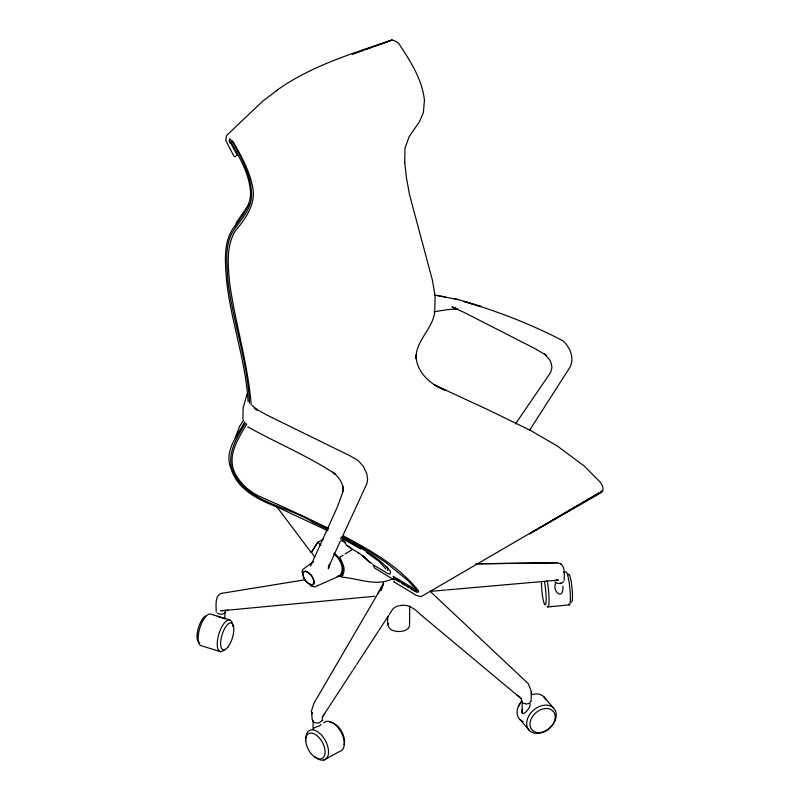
<?xml version="1.0" encoding="UTF-8"?>
<svg xmlns="http://www.w3.org/2000/svg" width="800" height="800" viewBox="0 0 800 800"><rect width="100%" height="100%" fill="white"/><g stroke="black" fill="none" stroke-linecap="round" stroke-linejoin="round"><path stroke-width="1.2" d="M530.07 704.03C531.15 708.22 519.04 720.44 522.58 708.54M409.75 605.95L409.53 625.43A10.95 6.32 0 0 1 409.39 626.42L408.34 628.29L405.4 630.32A10.94 6.31 0 0 1 394.01 630.83C387.26 629.72 386.99 622.12 387.95 616.69M322.2 720.6L322.36 717.28L324.71 713.88M564.14 580.41C564.14 575.4 565.56 566.41 560.15 563.48L560.74 563.75L557.24 562.76L477.8 563.78M531.01 701.31L531.4 691.87L528.43 683.84L429.99 591.19M521.78 700.78L522.51 703.04L526.34 704.04L529.57 703.34L530.72 701.52M531.27 693.88L531.4 691.87L531.5 692.65M301.91 572.19L302.78 569.5L313.66 561.53M388.04 625.21L388.58 623.26M235.21 437.9L239.6 426.38L243.62 420.13M381.66 588.43L383.56 582.82L380.89 590.39M247.08 394.03L243.17 407.8L242.86 419.23M380.86 590.46L382.71 585.16L381.03 588.21M235.19 226.25L236.78 221.93L249.46 203.6M246.85 423.92C236.28 441.83 224.04 460.05 239.07 479.75C244.11 486.8 251.17 492.14 258.82 496.08C282.32 506.32 305.57 517.11 328.6 528.39M310.56 566.11L337.53 506.61L342.81 492.04L343 486.27L343.25 491.49C343.66 483.71 338.77 476.47 332.53 472.21L335.16 473.96C307.51 455.64 276.47 442.93 247.76 426.83M340.25 541.17L328.58 567.21L329.62 564.13L328.38 568.87L328.55 565.52M343.14 535.1L367 483.43L367.62 479.53L366.87 473.93L363.41 466.41L358.09 460.52L349.92 455.75L266.74 415L254.16 407.89L256.63 409.79M245.64 423.02C235.65 439.19 223.33 459.29 236.22 477.52C253.19 503.57 288.79 506.74 313.35 522.44L328 529.39M244.73 421.8C237.04 436.31 223.53 451.59 231.22 469.08C237.77 490.19 259.34 500.23 278.39 507.59L327.91 530.78M555.59 583.37C552.08 592.03 563.84 600.94 562.91 586.21M377.92 593.53L382.91 584.97L314.02 703.15L311.43 710.94L312.24 719.92M311.24 552.54L317.47 542.55L323.29 539.12M352.76 670.46L329.42 706.23M353.44 669.42L355.93 665.6M356.61 664.56L378.38 631.19M378.99 630.27L388.77 615.29M389.42 614.29L392.82 609.08L395.71 606.78M529.53 430.37L569.63 367.76C574.96 358.87 570.17 347.14 562.97 340.81C531.55 324.42 498 311.44 463.96 301.39L480.87 306.52L459.37 299.85L434.85 295.16M322.92 716.12L328.87 707.07M515.46 423.92L550.59 372.55L551.93 367.65L551.27 363.46L549.71 359.91L544.5 353.96L546.21 355.24L535.58 348.93L464.21 312.48L452.2 307.01L457.52 309.05L452.09 307.11L455.05 308.18M229.9 138.69L229.28 141.2L229.76 143M321.93 720.82L318.77 723.02L315.05 722.88L312.69 721.26L312.52 720.11M563.59 581.68C561.44 584.2 557.35 583.95 554.9 582M310.09 585.82L314.84 586.9L339.59 575.91C345.63 569.27 340.03 558.67 333.89 553.94M277.32 90.1L262.93 101L226.51 135.53L225.75 140.46L233.91 156.13L235.06 156.68L237.34 155.18L229.46 140.96A1.69 0.8 71.4 0 1 229.62 139.79L232.08 140.64L233.32 142.17C241.74 156.8 250.16 172.04 252.98 188.88C255.5 205.21 245.14 219.13 235.26 230.92C225.79 246.65 228.12 265.7 229.63 283.14C235.44 323.96 247.93 363.76 251.2 404.9M276.09 90.9C310.72 65.84 352.15 53.61 392.1 40C394.64 40.62 397.14 41.89 398.95 43.8C410.28 61.01 422.11 79.16 424.44 100.12L423.4 112.5L419.44 121.72L409.24 136.47L405.06 147.94L404.66 162.59L404.62 161.93L406.5 178.09L409.51 194.57L432.42 280.26L435.1 295.92L434.71 311.95C432.81 329.26 414.94 341.11 416.2 358.81L416.02 354.95C416.05 372.07 430.68 384.94 445.71 390.49L434.33 384.88L487.27 409.39L530.28 430.31L557.49 446.14L584.39 466.17L600.18 482.12C602.49 484.84 604.42 489.42 601.62 492.46L529.43 533.86L602.74 490.84L421.96 596.15L420.54 596.66L416.4 595.41L393.78 581.74L394.41 581.77M343.01 555.22L339.86 557.11L343.77 566.62A14.65 8.46 60 0 1 341.57 576.04L340.89 576.46L342.92 575.27M345.1 553.95L352.45 549.54M323.89 760L339.64 751.46A16.51 9.23 61.5 0 0 340.99 731.85A16.51 9.23 61.5 0 0 323.86 722.92M392.7 578.72C376.21 587 358.21 578.27 341.24 577.05M373.69 46.7L392.1 40L352.3 54.14L363.54 50.25M366.91 49.07L372.54 47.12M396.56 606.5L398.27 605.92M223.27 610.51L220.74 610.73L227.87 610.25M337.16 576.66L339.59 575.91M222.03 593.22C214.31 594.94 216.29 606.37 216.21 612.03M433.96 311.76L448.01 309.56L457.31 309.06M221.93 593.3L305.32 579.73M399.32 605.78C407.77 603.35 415 609.08 420.66 614.66L521.68 699.05L521.23 698.17L521.47 700.66M563.64 572.23L566 572A16.51 2.24 84.4 0 1 570.07 590.69A16.51 2.24 84.4 0 1 568.47 604.16M547.92 606.94L569.23 604.86M374.62 596.27L223.46 610.58M430.04 591.41L445.72 590.02M446.89 589.91L454.75 589.22M455.83 589.13L558.45 580.13L556.75 579.6M475.82 563.83L557.33 562.82M320.8 724.37C320.8 726.62 314.24 726.53 313.09 729.07L313.09 720.5M455.61 308.75L457.62 308.96M439.02 295.85L442.95 296.55M444.37 296.76L445.3 296.94L443.67 296.62M454.76 298.73L457.92 299.56M229.51 619.87L210.41 614.03A16.51 6.31 -73 0 0 199.61 628.77A16.51 6.31 -73 0 0 201.32 645.74L220.42 651.58M341.23 540.76L345.25 542.3M370.38 562.54L369.56 562.11L371.94 563.46M217.29 613.15C219.87 614.8 223.99 614.74 225.73 611.91L225.32 610.36M217.29 616.22L224.89 618.88M413.21 590.42L416.88 592.29M340.91 537.29C358.23 546.49 376.93 555.67 389.94 570.73A3.9 1.82 54.3 0 1 390.53 572.63L389.95 574.14L387.91 573.61L372.9 564.68L374.59 567.99L394.06 579.9M342.04 536.46L369.09 551.38L386.35 562.89L408.24 580.82L416.75 590.29L393.15 576.31L393.85 578.53M342.95 535.64C370.49 550.29 399.13 566.29 418.75 591.09L418.28 592.09L413.84 590.24L393.66 577.82M358.68 552.98L347.11 545.91L342.81 539.68M343.72 539.41L360.8 548.99M517.13 695.27L519.77 696.84M351 548.18L347.6 545.7M394.32 578.82L399.47 581.97M401.53 583.23L404.62 585.12M406.69 586.38L408.75 587.64M410.53 588.76L412.32 589.87M387.63 570.47L388.03 568.82L387.26 566.81M366.44 552.38L378.78 561.18L385.96 568.97M358.6 552.92L362.95 555.99L369.58 562.42M334.06 553.15L336.2 554.84A13.6 7.85 60 0 1 340.71 560.82L341.94 563.6A13.6 7.85 60 0 1 343.04 569.06L342.87 571.47A13.6 7.85 60 0 1 337.78 576.28M257.38 410.39L252.34 405.35M365.04 557.86L362.87 555.9L370.13 562.75M320.85 545.37L317.93 542.23L311.43 552.31L314.74 557.16M543.78 696.72L553.42 707.89M519.87 719.44L529.51 730.61M311.13 552.43L276.41 506.24M248.09 401.69C245.74 359.79 230.28 319.8 226.35 278.07C225.2 261.71 223.44 243.81 232.51 229.2C241.43 217.24 252.78 204.66 250.16 188.52C248.12 171.67 239.08 156.98 231.3 142.29L231.5 141.44L233.02 142.35C241.78 158.19 250.74 174.97 251.59 193.42C252.29 208.12 241.6 218.87 233.77 230.08C224.1 244.94 227 263.38 227.8 280.04C232.7 321.48 247.74 361.42 249.54 403.21M522.17 701.42L522.17 712.49M224.91 612.13L224.91 618.24M547.15 580.59A16.51 2.24 84.4 0 1 549.05 599.91A16.51 2.24 84.4 0 1 547.15 606.23M568.22 574.93A14.1 1.92 84.4 0 1 571.78 585.72A14.1 1.92 84.4 0 1 571.5 602.22M544.53 582.28A14.1 1.92 84.4 0 1 546.1 601A14.1 1.92 84.4 0 1 543.56 601.37A14.1 1.92 84.4 0 1 541.46 582.73M224.96 649.21A16.51 6.31 -73 0 1 217.27 645.51A16.51 6.31 -73 0 1 223.36 624.3A16.51 6.31 -73 0 1 232.31 623.55M232.48 624.39A16.51 6.31 -73 0 1 232.67 626.28M199.74 642.74A14.1 5.39 -73 0 1 197.74 630.38A14.1 5.39 -73 0 1 205.66 616.02M330.02 722.53A14.1 7.88 61.5 0 1 331.87 722.68M332.84 722.97A14.1 7.88 61.5 0 1 342.02 732.17A14.1 7.88 61.5 0 1 344.03 744.67M519.03 705.72A14.1 10.31 -40.8 0 1 521.77 701.19M305.94 738.06A16.51 9.23 61.5 0 1 318.13 732.12A16.51 9.23 61.5 0 1 328.4 753.99A16.51 9.23 61.5 0 1 314.6 756.49M523.14 721.48A16.51 12.07 -40.8 0 1 521.71 701.16M531.83 694.6A16.51 12.07 -40.8 0 1 545.88 699.87M340.39 538.69A855.18 493.74 60 0 1 343.3 540.07M314.34 581.68C312.37 590.35 300.01 577.3 303.73 571.89A8.01 3.86 54.2 0 1 306.44 571.49L311.54 575.54L314.34 581.68M303.09 572.45C302.12 578.05 307.36 584.94 313.04 584.97L314.28 583.29C314.28 578.03 310.33 572.38 305.06 571.25L303.09 572.45M560.34 583.39L559.78 583.43L560.88 583.38L560.34 583.39M312.44 713.7L311.43 711.8L312.44 713.7M227.89 647.11A14.1 5.39 -73 0 0 232.55 623.83A14.1 5.39 -73 0 0 221.17 638.3A14.1 5.39 -73 0 0 227.89 647.11M305.79 741.31A14.1 7.88 61.5 0 0 321.07 758.82A14.1 7.88 61.5 0 0 319.32 737.91A14.1 7.88 61.5 0 0 305.79 741.31M539.97 732.58A14.1 10.31 -40.8 0 0 554.6 713.55A14.1 10.31 -40.8 0 0 533.21 715.55A14.1 10.31 -40.8 0 0 539.97 732.58M538.39 733.32A16.51 12.07 -40.8 0 0 555.52 711.04A16.51 12.07 -40.8 0 0 530.48 713.39A16.51 12.07 -40.8 0 0 538.39 733.32"/></g></svg>
